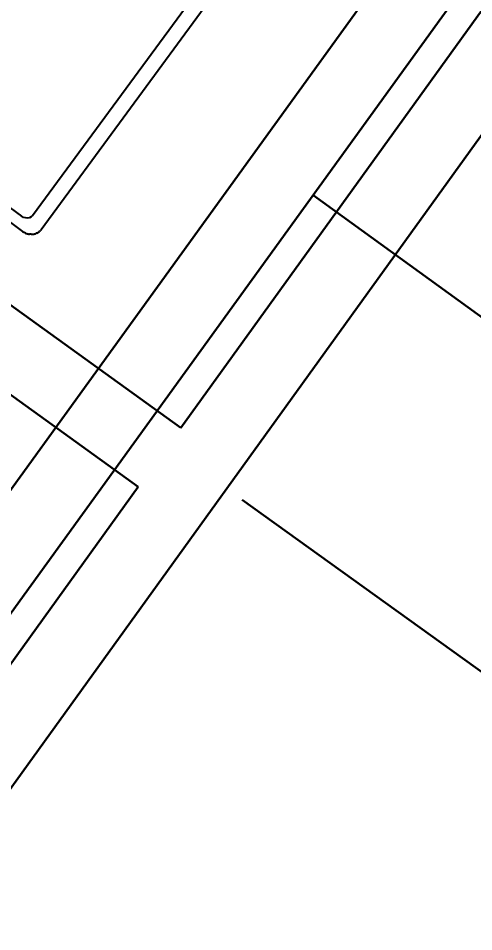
# Model space of a CAD drawing. Header units: metres. Extents: x 141303 to 146299, y 125960 to 127091.
# Drawn here: x 144906.192 to 144907.445, y 126075.742 to 126078.254 of the extents above; entities that cross this region are included whole.
import ezdxf

# ---------------------------------------------------------------- set-up
doc = ezdxf.new("R2010")
doc.units = ezdxf.units.M
doc.header["$MEASUREMENT"] = 0
for name, color, linetype in [('DIMENSION', 50, 'Continuous'), ('Edges', 7, 'Continuous'), ('FURNITURE', 6, 'Continuous')]:
    doc.layers.add(name, color=color, linetype=linetype)
doc.layers.add('NVMI_WALL', color=7, linetype='Continuous', lineweight=30)
doc.styles.get("Standard").update_dxf_attribs({"font": 'arial.ttf'})
doc.dimstyles.get("Standard").update_dxf_attribs({"dimtxt": 0.18, "dimasz": 0.18, "dimexe": 0.18, "dimexo": 0.0625, "dimgap": 0.09, "dimtad": 0, "dimtih": 1, "dimtoh": 1, "dimdec": 4, "dimzin": 0, "dimdsep": 46, "dimtxsty": 'Standard', "dimcen": 0.09, "dimadec": 0, "dimazin": 0, "dimtfac": 1, "dimtdec": 4, "dimtofl": 0, "dimtmove": 0, "dimatfit": 3, "dimfxl": 1, "dimtolj": 1, "dimtzin": 0, "dimarcsym": 0})

# ---------------------------------------------------------------- blocks, each defined once
blk = doc.blocks.new('X-ray Table pl')
at = {"layer": 'Edges'}
for p, q in [((714.8, 107.7), (714.8, 20.8)), ((681.2, 103.2), (681.2, -7.6)), ((715.5, 14.5), (714.8, 20.8)), ((717.5, 8.6), (715.5, 14.5)), ((720.8, 3.6), (717.5, 8.6)), ((725, -0.3), (720.8, 3.6)), ((681.2, -7.6), (681.2, -9.6)), ((681.2, -9.6), (681.4, -11.5)), ((681.6, -13.5), (681.4, -11.5)), ((681.9, -15.4), (681.6, -13.5)), ((682.3, -17.3), (681.9, -15.4)), ((682.3, -17.3), (682.7, -19.2)), ((682.7, -19.2), (683.3, -21)), ((683.3, -21), (683.9, -22.9)), ((683.9, -22.9), (684.7, -24.6)), ((684.7, -24.6), (685.5, -26.4)), ((730, -2.7), (725, -0.3)), ((735.3, -3.5), (730, -2.7)), ((735.3, -3.5), (2618.9, -3.5)), ((685.5, -26.4), (686.3, -28.1)), ((687.3, -29.7), (686.3, -28.1)), ((688.3, -31.3), (687.3, -29.7)), ((689.4, -32.9), (688.3, -31.3)), ((689.4, -32.9), (690.6, -34.4)), ((690.6, -34.4), (691.8, -35.8)), ((691.8, -35.8), (693.1, -37.1)), ((693.1, -37.1), (694.4, -38.4)), ((694.4, -38.4), (695.8, -39.6)), ((695.8, -39.6), (697.3, -40.7)), ((697.3, -40.7), (698.8, -41.8)), ((700.3, -42.7), (698.8, -41.8)), ((701.9, -43.6), (700.3, -42.7)), ((701.9, -43.6), (703.5, -44.4)), ((703.5, -44.4), (705.2, -45.1)), ((705.2, -45.1), (706.9, -45.7)), ((706.9, -45.7), (708.6, -46.2)), ((708.6, -46.2), (710.3, -46.7)), ((710.3, -46.7), (712.1, -47)), ((712.1, -47), (713.9, -47.2)), ((715.6, -47.4), (713.9, -47.2)), ((717.4, -47.4), (715.6, -47.4)), ((717.4, -47.4), (2644.9, -47.4))]:
    blk.add_line(p, q, dxfattribs=at)
blk = doc.blocks.new('*D95')
at = {"layer": 'Defpoints', "color": 0, "transparency": 16777216}
for p in [(144918.8479, 126093.7243), (144920.8162, 126092.3056), (144901.8894, 126070.1962)]:
    blk.add_point(p, dxfattribs=at)
at = {"layer": 'DIMENSION', "color": 0, "lineweight": -2, "transparency": 16777216}
for p, q in [((144918.8986, 126093.6878), (144920.9622, 126092.2004)), ((144920.7109, 126092.1596), (144912.468, 126080.7235)), ((144903.9629, 126068.9236), (144912.2058, 126080.3597)), ((144901.9401, 126070.1597), (144904.0037, 126068.6723))]:
    blk.add_line(p, q, dxfattribs=at)
at = {"layer": 'DIMENSION', "color": 0, "transparency": 16777216}
for points in [[(144920.6866, 126092.1772), (144920.7352, 126092.1421), (144920.8162, 126092.3056)], [(144903.9386, 126068.9411), (144903.9873, 126068.906), (144903.8577, 126068.7776)]]:
    blk.add_solid(points, dxfattribs=at)
at = {"layer": 'DIMENSION', "color": 0, "transparency": 16777216, "insert": (144912.3369, 126080.5416), "char_height": 0.18, "attachment_point": 5}
blk.add_mtext('\\A1;29.0028', dxfattribs=at)

msp = doc.modelspace()

# ---------------------------------------------------------------- linework, layer by layer
at = {"layer": 'NVMI_WALL'}
for p, q in [((144901.88941, 126070.19623), (144918.8479, 126093.72431)), ((144904.49715, 126074.6435), (144910.94549, 126083.56205)), ((144904.65922, 126074.52631), (144911.10773, 126083.44511)), ((144906.63881, 126077.12755), (144910.73185, 126082.8062)), ((144906.63881, 126077.12755), (144910.73185, 126082.8062)), ((144906.63881, 126077.12755), (144910.73185, 126082.8062)), ((144906.63881, 126077.12755), (144902.58263, 126080.05115)), ((144906.52187, 126076.9653), (144902.46569, 126079.8889)), ((144907.00255, 126077.76732), (144914.77555, 126072.14724)), ((144903.13049, 126072.26014), (144906.52187, 126076.9653)), ((144903.13049, 126072.26014), (144906.52187, 126076.9653)), ((144903.13049, 126072.26014), (144906.52187, 126076.9653)), ((144910.05309, 126074.59119), (144906.80815, 126076.93006))]:
    msp.add_line(p, q, dxfattribs=at)

# ---------------------------------------------------------------- block references
at = {"layer": 'FURNITURE', "xscale": 0.000953198610244418, "yscale": 0.000953198610244418, "zscale": 0.000953198610244418, "rotation": 53.71713307338759}
msp.add_blockref('X-ray Table pl', (144905.81386, 126077.14864), dxfattribs=at)

# ---------------------------------------------------------------- dimensions: what is measured, and where the dimension line sits
at = {"layer": 'DIMENSION'}
dim = msp.add_aligned_dim(p1=(144901.88941, 126070.19623), p2=(144918.8479, 126093.72431), distance=-2.42625, dimstyle='Standard', dxfattribs=at)
dim.commit()
dim.dimension.update_dxf_attribs({"geometry": '*D95', "text_midpoint": (144912.33692, 126080.5416)})

doc.saveas('drawing.dxf')
